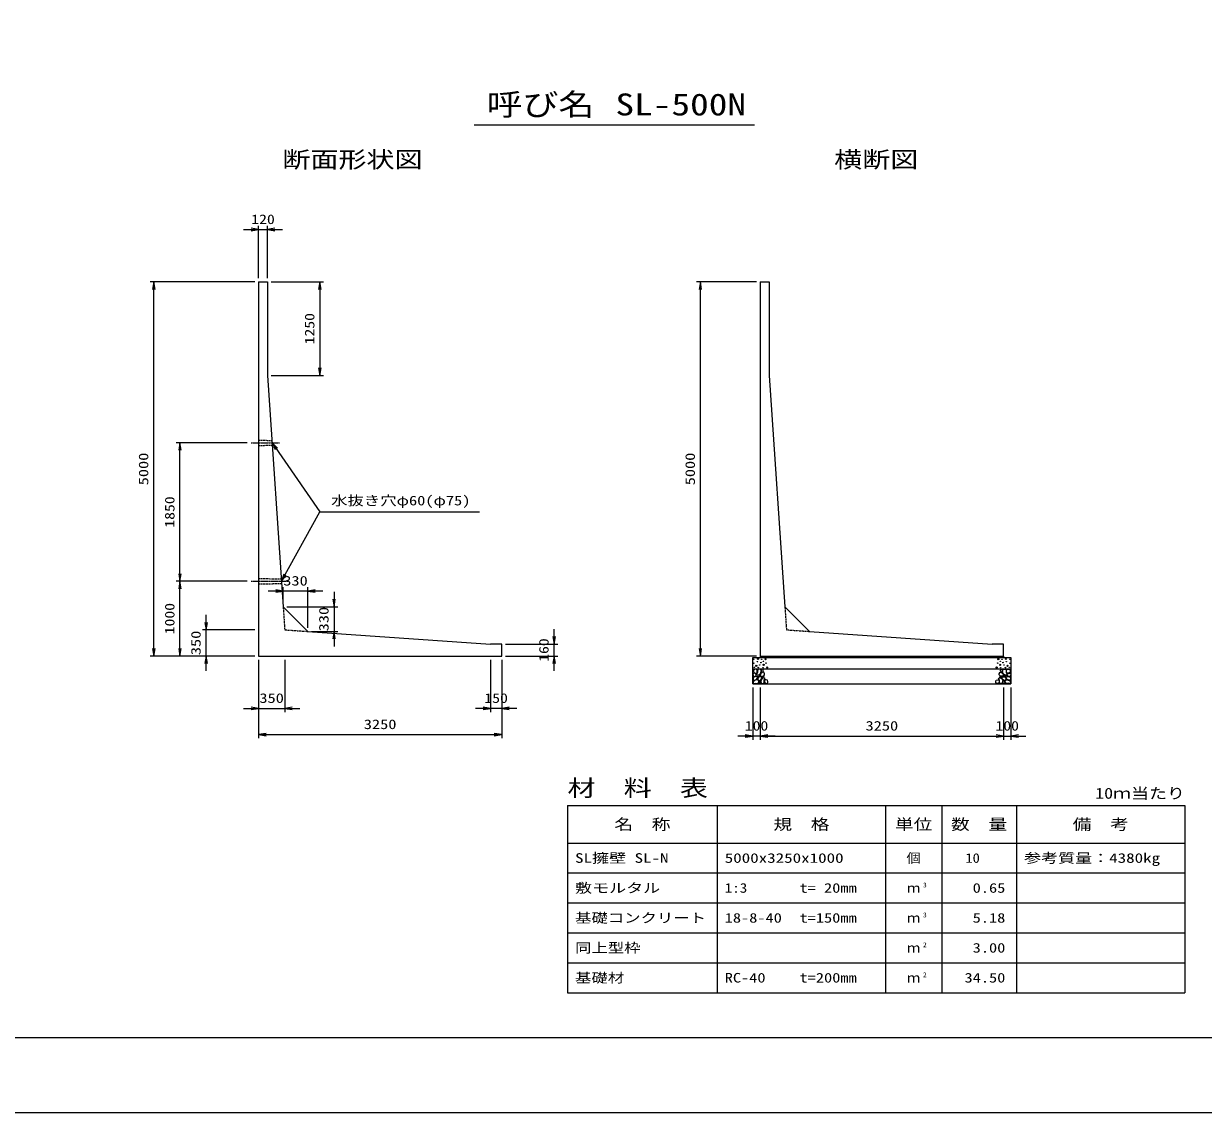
# Model space of a CAD drawing. Units: millimetres at full size. Extents: x 0 to 42050, y 0 to 29700.
# Drawn here: x 17355 to 33122, y 0 to 14553 of the extents above; entities that cross this region are included whole.
import ezdxf
from ezdxf.enums import TextEntityAlignment as Align

# ---------------------------------------------------------------- set-up
doc = ezdxf.new("R2010")
doc.units = ezdxf.units.MM
doc.linetypes.add('CHAIN', pattern=[18.5, 12, -1.5, 3.5, -1.5])
doc.linetypes.add('DASHED_SPACED', pattern=[12, 6, -6])
for name, color, linetype, lineweight in [('D-BMK', 2, 'CHAIN', 25), ('D-DCR-HCHn', 4, 'Continuous', 9), ('D-MTR-FRAM', 7, 'Continuous', 25), ('D-MTR-LINE', 7, 'Continuous', 25), ('D-STR-DIM', 7, 'Continuous', 25), ('D-STR-STRn', 1, 'Continuous', 25), ('D-STR-TXT', 7, 'Continuous', 25), ('D-TTL', 2, 'Continuous', 25), ('D-TTL-TXT', 7, 'Continuous', 25)]:
    doc.layers.add(name, color=color, linetype=linetype, lineweight=lineweight)
doc.layers.add('D-MTR', color=7, linetype='Continuous')
doc.layers.add('D-MTR-TXT', color=7, linetype='Continuous')
doc.styles.add('ＭＳ ゴシック', font='')
doc.styles.get('ＭＳ ゴシック').set_extended_font_data('MS Gothic')

# ---------------------------------------------------------------- blocks, each defined once
blk = doc.blocks.new('open_arrow')
at = {"color": 0, "linetype": 'Continuous', "lineweight": -2}
blk.add_lwpolyline([(7.5, 1.25), (0, 0), (7.5, -1.25)], dxfattribs=at)

msp = doc.modelspace()

# ---------------------------------------------------------------- linework, layer by layer
at = {"layer": 'D-BMK'}
for p, q in [((20395, 8950), (20775.882, 8950)), ((20395, 7100), (20901.029, 7100))]:
    msp.add_line(p, q, dxfattribs=at)
at = {"layer": 'D-DCR-HCHn'}
for points in [[(27107.281, 5863.808), (27100.346, 5843.005), (27109.592, 5829.136), (27132.707, 5826.824), (27148.488, 5833.599), (27141.952, 5849.939), (27146.575, 5859.185), (27137.33, 5868.431), (27123.461, 5873.053)], [(27151.198, 5921.594), (27130.395, 5926.217), (27111.904, 5916.971), (27109.592, 5896.168), (27114.215, 5879.988), (27137.33, 5873.053), (27153.51, 5873.053), (27160.444, 5884.611), (27160.444, 5910.037)], [(27169.69, 5923.906), (27162.756, 5903.102), (27165.067, 5879.988), (27148.887, 5854.562), (27169.69, 5843.005), (27192.805, 5854.562), (27206.673, 5873.053), (27211.296, 5903.102), (27206.673, 5919.283), (27192.805, 5926.217)], [(27174.313, 5843.005), (27162.756, 5833.759), (27167.379, 5826.824), (27183.559, 5826.824), (27190.493, 5829.136), (27195.116, 5838.382), (27188.182, 5845.316)], [(27208.985, 5868.431), (27197.427, 5840.693), (27206.673, 5829.136), (27234.411, 5829.136), (27245.968, 5833.759), (27257.525, 5849.939), (27257.525, 5863.808), (27245.968, 5882.299), (27232.099, 5884.611)], [(27213.608, 5919.283), (27213.608, 5891.545), (27225.165, 5884.611), (27236.722, 5891.545), (27239.034, 5907.725), (27236.722, 5921.594), (27220.542, 5926.217)], [(30441.015, 5868.431), (30452.573, 5840.693), (30443.327, 5829.136), (30415.589, 5829.136), (30404.032, 5833.759), (30392.475, 5849.939), (30392.475, 5863.808), (30404.032, 5882.299), (30417.901, 5884.611)], [(30436.392, 5919.283), (30436.392, 5891.545), (30424.835, 5884.611), (30413.278, 5891.545), (30410.966, 5907.725), (30413.278, 5921.594), (30429.458, 5926.217)], [(30480.31, 5923.906), (30487.244, 5903.102), (30484.933, 5879.988), (30501.113, 5854.562), (30480.31, 5843.005), (30457.195, 5854.562), (30443.327, 5873.053), (30438.704, 5903.102), (30443.327, 5919.283), (30457.195, 5926.217)], [(30475.687, 5843.005), (30487.244, 5833.759), (30482.621, 5826.824), (30466.441, 5826.824), (30459.507, 5829.136), (30454.884, 5838.382), (30461.818, 5845.316)], [(30498.802, 5921.594), (30519.605, 5926.217), (30538.096, 5916.971), (30540.408, 5896.168), (30535.785, 5879.988), (30512.67, 5873.053), (30496.49, 5873.053), (30489.556, 5884.611), (30489.556, 5910.037)], [(30542.719, 5863.808), (30549.654, 5843.005), (30540.408, 5829.136), (30517.293, 5826.824), (30501.512, 5833.599), (30508.048, 5849.939), (30503.425, 5859.185), (30512.67, 5868.431), (30526.539, 5873.053)], [(27151.155, 5787.009), (27168.277, 5812.692), (27166.137, 5819.112), (27142.594, 5825.533), (27121.192, 5823.393), (27106.21, 5810.551), (27104.07, 5795.57), (27106.21, 5780.588), (27123.332, 5776.308)], [(27159.716, 5733.503), (27174.698, 5739.924), (27178.978, 5761.326), (27170.417, 5776.308), (27155.435, 5780.588), (27136.173, 5778.448), (27114.771, 5769.887), (27104.07, 5757.045), (27104.07, 5742.064), (27110.49, 5733.503), (27136.173, 5735.643)], [(27211.082, 5787.009), (27221.783, 5812.692), (27213.222, 5823.393), (27187.539, 5823.393), (27176.838, 5819.112), (27166.137, 5804.131), (27166.137, 5791.289), (27176.838, 5774.167), (27189.679, 5772.027)], [(27206.801, 5739.924), (27206.801, 5765.606), (27196.1, 5772.027), (27185.399, 5765.606), (27183.259, 5750.625), (27185.399, 5737.783), (27200.381, 5733.503)], [(27247.466, 5735.643), (27253.886, 5754.905), (27251.746, 5776.308), (27266.728, 5799.85), (27247.466, 5810.551), (27226.063, 5799.85), (27213.222, 5782.728), (27208.941, 5754.905), (27213.222, 5739.924), (27226.063, 5733.503)], [(27243.185, 5810.551), (27253.886, 5819.112), (27249.606, 5825.533), (27234.624, 5825.533), (27228.204, 5823.393), (27223.923, 5814.832), (27230.344, 5808.411)], [(27264.588, 5737.783), (27283.85, 5733.503), (27300.972, 5742.064), (27303.112, 5761.326), (27298.831, 5776.308), (27277.429, 5782.728), (27262.447, 5782.728), (27256.027, 5772.027), (27256.027, 5748.484)], [(30385.412, 5737.783), (30366.15, 5733.503), (30349.028, 5742.064), (30346.888, 5761.326), (30351.169, 5776.308), (30372.571, 5782.728), (30387.553, 5782.728), (30393.973, 5772.027), (30393.973, 5748.484)], [(30402.534, 5735.643), (30396.114, 5754.905), (30398.254, 5776.308), (30383.272, 5799.85), (30402.534, 5810.551), (30423.937, 5799.85), (30436.778, 5782.728), (30441.059, 5754.905), (30436.778, 5739.924), (30423.937, 5733.503)], [(30406.815, 5810.551), (30396.114, 5819.112), (30400.394, 5825.533), (30415.376, 5825.533), (30421.796, 5823.393), (30426.077, 5814.832), (30419.656, 5808.411)], [(30438.918, 5787.009), (30428.217, 5812.692), (30436.778, 5823.393), (30462.461, 5823.393), (30473.162, 5819.112), (30483.863, 5804.131), (30483.863, 5791.289), (30473.162, 5774.167), (30460.321, 5772.027)], [(30443.199, 5739.924), (30443.199, 5765.606), (30453.9, 5772.027), (30464.601, 5765.606), (30466.741, 5750.625), (30464.601, 5737.783), (30449.619, 5733.503)], [(30490.284, 5733.503), (30475.302, 5739.924), (30471.022, 5761.326), (30479.583, 5776.308), (30494.565, 5780.588), (30513.827, 5778.448), (30535.229, 5769.887), (30545.93, 5757.045), (30545.93, 5742.064), (30539.51, 5733.503), (30513.827, 5735.643)], [(30498.845, 5787.009), (30481.723, 5812.692), (30483.863, 5819.112), (30507.406, 5825.533), (30528.808, 5823.393), (30543.79, 5810.551), (30545.93, 5795.57), (30543.79, 5780.588), (30526.668, 5776.308)]]:
    msp.add_lwpolyline(points, close=True, dxfattribs=at)
for centre, radius in [((27110.727, 6057.43), 3), ((27111.869, 6003.919), 3), ((27162.292, 6025.761), 3), ((27168.964, 6061.655), 7.5), ((27207.857, 6012.723), 3), ((27219.403, 6055.014), 3), ((27242.638, 6028.106), 3), ((27268.974, 6057.67), 7.5), ((27276.654, 6005.19), 3), ((30373.346, 6005.19), 3), ((30381.026, 6057.67), 7.5), ((30407.362, 6028.106), 3), ((30430.597, 6055.014), 3), ((30442.143, 6012.723), 3), ((30481.036, 6061.655), 7.5), ((30487.708, 6025.761), 3), ((30538.131, 6003.919), 3), ((30539.273, 6057.43), 3), ((27122.509, 5949.892), 3), ((27146.97, 5969.003), 7.5), ((27173.125, 5945.822), 3), ((27193.9, 5978.648), 3), ((27238.422, 5945.32), 3), ((27245.213, 5982.843), 7.5), ((27290.905, 5945.97), 7.5), ((30359.095, 5945.97), 7.5), ((30404.787, 5982.843), 7.5), ((30411.578, 5945.32), 3), ((30456.1, 5978.648), 3), ((30476.875, 5945.822), 3), ((30503.03, 5969.003), 7.5), ((30527.491, 5949.892), 3)]:
    msp.add_circle(centre, radius, dxfattribs=at)
at = {"layer": 'D-MTR-FRAM'}
for p, q in [((24625, 4100), (32875, 4100)), ((24625, 4100), (24625, 1600)), ((32875, 4100), (32875, 1600)), ((24625, 1600), (32875, 1600))]:
    msp.add_line(p, q, dxfattribs=at)
at = {"layer": 'D-MTR-LINE'}
for p, q in [((26625, 4100), (26625, 1600)), ((28875, 4100), (28875, 1600)), ((29625, 4100), (29625, 1600)), ((30625, 4100), (30625, 1600)), ((24625, 3600), (32875, 3600)), ((24625, 3200), (32875, 3200)), ((24625, 2800), (32875, 2800)), ((24625, 2400), (32875, 2400)), ((24625, 2000), (32875, 2000))]:
    msp.add_line(p, q, dxfattribs=at)
at = {"layer": 'D-STR-DIM'}
for p, q in [((20495, 11150), (20495, 11850)), ((20615, 11150), (20615, 11850)), ((20295, 11800), (20815, 11800)), ((20445, 11100), (19045, 11100)), ((19095, 6100), (19095, 11100)), ((20665, 11100), (21365, 11100)), ((21315, 11100), (21315, 9850)), ((27150, 11100), (26350, 11100)), ((26400, 6100), (26400, 11100)), ((20665, 9850), (21365, 9850)), ((20345, 8950), (19395, 8950)), ((19445, 7100), (19445, 8950)), ((20345, 7100), (19395, 7100)), ((20345, 7100), (19395, 7100)), ((19445, 6100), (19445, 7100)), ((21354.121, 6968.643), (20624.121, 6968.643)), ((20824.121, 6808.643), (20824.121, 7018.643)), ((21154.121, 6478.643), (21154.121, 7018.643)), ((21504.121, 6958.643), (21504.121, 6228.643)), ((19795, 5900), (19795, 6650)), ((20874.121, 6758.643), (21554.121, 6758.643)), ((20445, 6450), (19745, 6450)), ((21204.121, 6428.643), (21554.121, 6428.643)), ((24445, 5900), (24445, 6460)), ((23795, 6260), (24495, 6260)), ((20445, 6100), (19045, 6100)), ((20445, 6100), (19395, 6100)), ((20445, 6100), (19745, 6100)), ((20495, 6050), (20495, 5350)), ((20495, 6050), (20495, 5000)), ((20845, 6050), (20845, 5350)), ((23595, 6050), (23595, 5350)), ((23745, 6050), (23745, 5000)), ((23745, 6050), (23745, 5350)), ((23795, 6100), (24495, 6100)), ((27150, 6100), (26350, 6100)), ((27100, 5680), (27100, 4980)), ((27200, 5680), (27200, 4980)), ((27200, 5680), (27200, 4980)), ((30450, 5680), (30450, 4980)), ((30450, 5680), (30450, 4980)), ((30550, 5680), (30550, 4980)), ((20295, 5400), (21045, 5400)), ((23945, 5400), (23395, 5400)), ((20495, 5050), (23745, 5050)), ((27400, 5030), (26900, 5030)), ((27200, 5030), (30450, 5030)), ((30250, 5030), (30750, 5030))]:
    msp.add_line(p, q, dxfattribs=at)
at = {"layer": 'D-STR-STRn'}
for p, q in [((20495, 11100), (20615, 11100)), ((20495, 11100), (20495, 6100)), ((20615, 11100), (20615, 9850)), ((27200, 11100), (27320, 11100)), ((27200, 11100), (27200, 6100)), ((27320, 11100), (27320, 9850)), ((20615, 9850), (20824.121, 6758.643)), ((27320, 9850), (27529.121, 6758.643)), ((21154.121, 6428.643), (20824.121, 6758.643)), ((27859.121, 6428.643), (27529.121, 6758.643)), ((21154.121, 6428.643), (23595, 6260)), ((27859.121, 6428.643), (30300, 6260)), ((23745, 6260), (23595, 6260)), ((23745, 6100), (23745, 6260)), ((30450, 6260), (30300, 6260)), ((30450, 6100), (30450, 6260)), ((20495, 6100), (23745, 6100)), ((27100, 5730), (27100, 6080)), ((27100, 6080), (30550, 6080)), ((27200, 6100), (30450, 6100)), ((27200, 6100), (27200, 6080)), ((30450, 6100), (30450, 6080)), ((30550, 6080), (30550, 5730)), ((27100, 5930), (30550, 5930)), ((27100, 5730), (30550, 5730))]:
    msp.add_line(p, q, dxfattribs=at)
at = {"layer": 'D-STR-STRn', "linetype": 'DASHED_SPACED'}
for p, q in [((20495, 8987.5), (20673.853, 8980)), ((20495, 8912.5), (20677.912, 8920)), ((20495, 7137.5), (20799, 7130)), ((20495, 7062.5), (20803.059, 7070))]:
    msp.add_line(p, q, dxfattribs=at)
at = {"layer": 'D-STR-STRn', "color": 2, "linetype": 'DASHED_SPACED'}
for p, q in [((20824.121, 6758.643), (20845, 6450)), ((27529.121, 6758.643), (27550, 6450)), ((20845, 6450), (21154.121, 6428.643)), ((27550, 6450), (27859.121, 6428.643))]:
    msp.add_line(p, q, dxfattribs=at)
at = {"layer": 'D-STR-TXT'}
msp.add_line((20801.029, 7100), (21315, 8025), dxfattribs=at)
msp.add_lwpolyline([(20675.882, 8950), (21315, 8025), (21415, 8025), (23447.741, 8025)], dxfattribs=at)
at = {"layer": 'D-TTL'}
for points in [[(0, 0), (42050, 0), (42050, 29700), (0, 29700)], [(1000, 1000), (41050, 1000), (41050, 28700), (1000, 28700)]]:
    msp.add_lwpolyline(points, close=True, dxfattribs=at)
at = {"layer": 'D-TTL-TXT'}
msp.add_line((23375, 13200), (27125, 13200), dxfattribs=at)

# ---------------------------------------------------------------- block references
at = {"layer": 'D-STR-DIM', "xscale": 13.3, "yscale": 13.3}
for p, rotation in [((20495, 11800), 180), ((19095, 11100), 270), ((21315, 11100), 270), ((26400, 11100), 270), ((21315, 9850), 90), ((19445, 8950), 270), ((19445, 7100), 90), ((19445, 7100), 270), ((20824.121, 6968.643), 180), ((21504.121, 6758.643), 90), ((19795, 6450), 90), ((21504.121, 6428.643), 270), ((24445, 6260), 90), ((19095, 6100), 90), ((19445, 6100), 90), ((26400, 6100), 90), ((19795, 6100), 270), ((24445, 6100), 270), ((20495, 5400), 180), ((23595, 5400), 180), ((23745, 5050), 180), ((27100, 5030), 180), ((30450, 5030), 180), ((30450, 5030), 180)]:
    msp.add_blockref('open_arrow', p, dxfattribs=dict(at, rotation=rotation))
for p in [(20615, 11800), (21154.121, 6968.643), (20845, 5400), (23745, 5400), (20495, 5050), (27200, 5030), (27200, 5030), (30550, 5030)]:
    msp.add_blockref('open_arrow', p, dxfattribs=at)
at = {"layer": 'D-STR-TXT', "xscale": 13.3, "yscale": 13.3}
for p, rotation in [((20675.882, 8950), 304.6), ((20801.029, 7100), 60.9)]:
    msp.add_blockref('open_arrow', p, dxfattribs=dict(at, rotation=rotation))

# ---------------------------------------------------------------- texts
at = {"layer": 'D-MTR', "style": 'ＭＳ ゴシック', "width": 1.25}
msp.add_text('材\u3000料\u3000表', height=219.9, dxfattribs=at).set_placement((24625, 4160), align=Align.BOTTOM_LEFT)
at = {"layer": 'D-MTR', "style": 'ＭＳ ゴシック', "width": 1.2}
msp.add_text('10ｍ当たり', height=146.6, dxfattribs=at).set_placement((32875, 4148.333), align=Align.BOTTOM_RIGHT)
at = {"layer": 'D-MTR-TXT', "style": 'ＭＳ ゴシック'}
for s, height, width, p in [('名\u3000称', 146.6, 1.25, (25625, 3850)), ('規\u3000格', 146.6, 1.25, (27750, 3850)), ('単位', 146.6, 1.25, (29250, 3850)), ('数\u3000量', 146.6, 1.25, (30125, 3850)), ('備\u3000考', 146.6, 1.25, (31750, 3850)), ('個', 128.3, 1.1, (29250, 3400))]:
    msp.add_text(s, height=height, dxfattribs=dict(at, width=width)).set_placement(p, align=Align.MIDDLE_CENTER)
for s, width, p in [('SL擁壁 SL-N', 1.3, (24725, 3400)), ('参考質量：4380kg', 1.3, (30725, 3400)), ('5000x3250x1000', 1.3, (26725, 3400)), ('敷モルタル', 1.3, (24725, 3000)), ('1:3', 1.15, (26725, 3000)), ('t= 20mm', 1.25, (27725, 3000)), ('基礎コンクリート', 1.25, (24725, 2600)), ('18-8-40', 1.25, (26725, 2600)), ('t=150mm', 1.25, (27725, 2600)), ('同上型枠', 1.25, (24725, 2200)), ('基礎材', 1.25, (24725, 1800)), ('RC-40', 1.25, (26725, 1800)), ('t=200mm', 1.25, (27725, 1800))]:
    msp.add_text(s, height=128.3, dxfattribs=dict(at, width=width)).set_placement(p, align=Align.MIDDLE_LEFT)
for s, width, p in [('10', 1.1, (30133.883, 3400)), ('0.65', 1.25, (30475, 3000)), ('5.18', 1.25, (30475, 2600)), ('3.00', 1.25, (30475, 2200)), ('34.50', 1.25, (30475, 1800))]:
    msp.add_text(s, height=128.3, dxfattribs=dict(at, width=width)).set_placement(p, align=Align.MIDDLE_RIGHT)
for p in [(29250, 3000), (29250, 2600), (29250, 2200), (29250, 1800)]:
    msp.add_text('ｍ', height=128.3, dxfattribs=at).set_placement(p, align=Align.MIDDLE_CENTER)
at = {"layer": 'D-MTR-TXT', "style": 'ＭＳ ゴシック', "width": 1.15}
for s, p in [('3', (29375, 2988.333)), ('3', (29375, 2588.333)), ('2', (29375, 2188.333)), ('2', (29375, 1788.333))]:
    msp.add_text(s, height=64.15, dxfattribs=at).set_placement(p, align=Align.BOTTOM_LEFT)
at = {"layer": 'D-STR-DIM', "style": 'ＭＳ ゴシック'}
for s, width, p in [('120', 1.2, (20555, 11937.5)), ('330', 1.25, (20989.121, 7106.143)), ('350', 1.25, (20670, 5537.5)), ('150', 1.2, (23670, 5537.5)), ('3250', 1.25, (22120, 5187.5)), ('100', 1.2, (27150, 5167.5)), ('3250', 1.25, (28825, 5167.5)), ('100', 1.2, (30500, 5167.5))]:
    msp.add_text(s, height=128.3, dxfattribs=dict(at, width=width)).set_placement(p, align=Align.MIDDLE_CENTER)
for s, width, p in [('1250', 1.2, (21177.5, 10475)), ('5000', 1.25, (18957.5, 8600)), ('5000', 1.25, (26262.5, 8600)), ('1850', 1.2, (19307.5, 8025)), ('1000', 1.2, (19307.5, 6600)), ('330', 1.25, (21366.621, 6593.643)), ('350', 1.25, (19657.5, 6275)), ('160', 1.2, (24307.5, 6180))]:
    msp.add_text(s, height=128.3, rotation=90, dxfattribs=dict(at, width=width)).set_placement(p, align=Align.MIDDLE_CENTER)
at = {"layer": 'D-STR-TXT', "style": 'ＭＳ ゴシック', "width": 1.25}
msp.add_text('水抜き穴φ60(φ75)', height=128.3, dxfattribs=at).set_placement((21465, 8075), align=Align.BOTTOM_LEFT)
at = {"layer": 'D-TTL-TXT', "style": 'ＭＳ ゴシック'}
for s, height, width, p in [('呼び名', 293.3, 1.2, (24262.5, 13237.5)), ('SL-500N', 293.3, 1.25, (26137.5, 13237.5)), ('断面形状図', 219.9, 1.25, (21750, 12560)), ('横断図', 219.9, 1.25, (28750, 12560))]:
    msp.add_text(s, height=height, dxfattribs=dict(at, width=width)).set_placement(p, align=Align.BOTTOM_CENTER)

doc.saveas('drawing.dxf')
